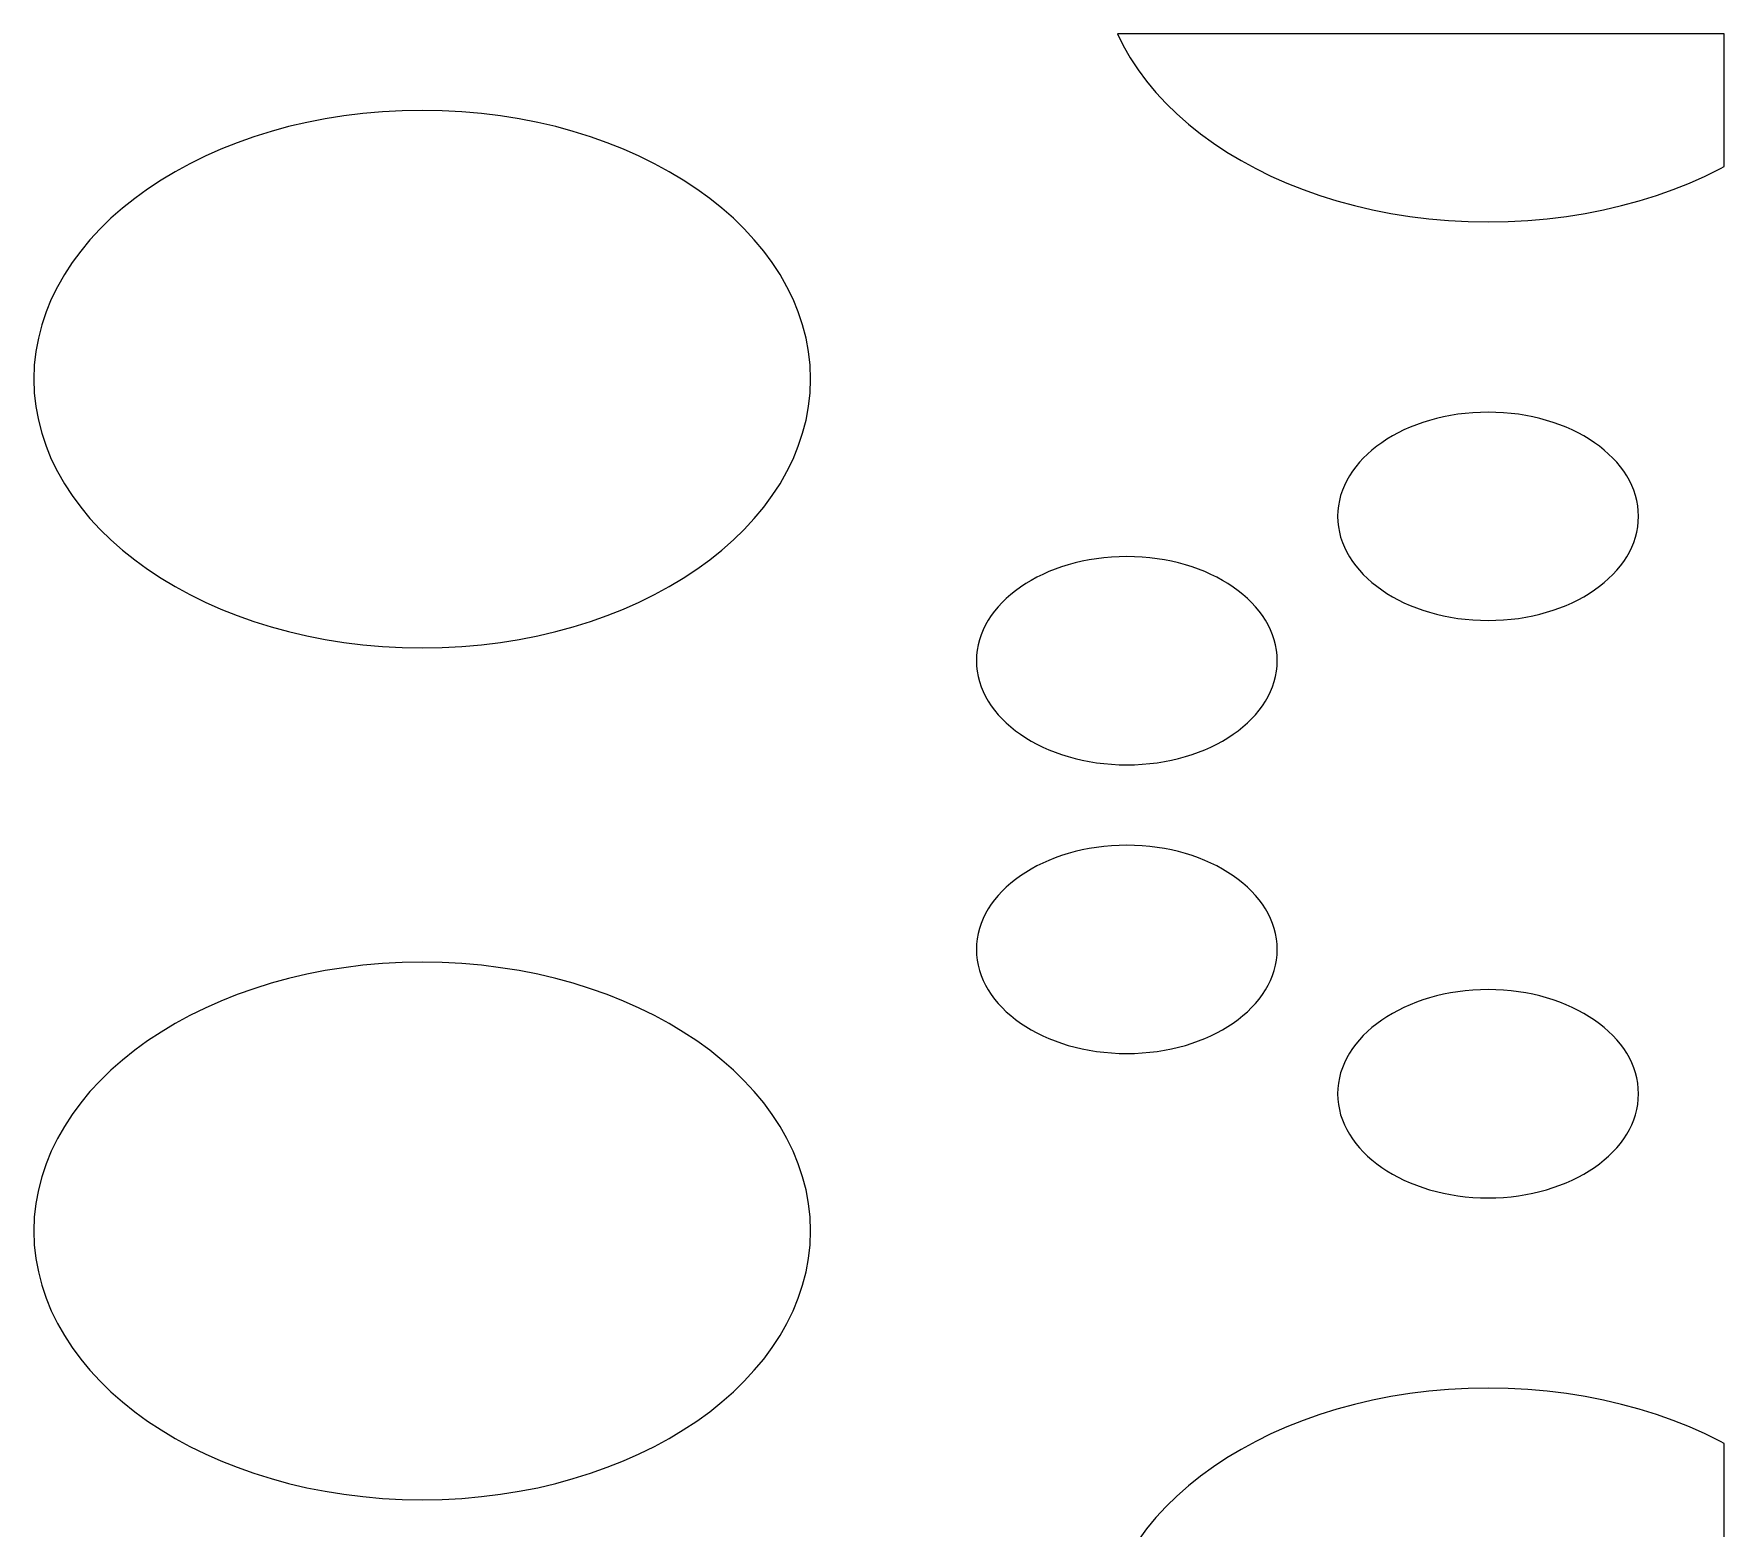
# Model space of a CAD drawing. Header units: millimetres. Extents: x -1200 to 1200, y -590 to 590.
# Drawn here: x 796.1 to 1200, y 232.9 to 590 of the extents above; entities that cross this region are included whole.
import ezdxf

# ---------------------------------------------------------------- set-up
doc = ezdxf.new("R2010")
doc.units = ezdxf.units.MM
doc.header["$MEASUREMENT"] = 0
doc.layers.add('Layer 1', color=7, linetype='Continuous')

msp = doc.modelspace()

# ---------------------------------------------------------------- linework, layer by layer
at = {"layer": 'Layer 1', "color": 250, "lineweight": 20}
for points, knots in [([(1055.0241, 589.9734), (1055.0241, 589.9734), (1199.95, 589.9734), (1199.95, 589.9734), (1199.95, 589.9734), (1199.95, 558.2593), (1199.95, 558.2593), (1199.95, 558.2593), (1199.046, 557.7637), (1199.046, 557.7637), (1199.046, 557.7637), (1195.4147, 555.9778), (1195.4147, 555.9778), (1195.4147, 555.9778), (1191.6301, 554.3053), (1191.6301, 554.3053), (1191.6301, 554.3053), (1187.7535, 552.7619), (1187.7535, 552.7619), (1187.7535, 552.7619), (1183.7544, 551.3373), (1183.7544, 551.3373), (1183.7544, 551.3373), (1179.6481, 550.0623), (1179.6481, 550.0623), (1179.6481, 550.0623), (1175.4344, 548.9061), (1175.4344, 548.9061), (1175.4344, 548.9061), (1171.1442, 547.8995), (1171.1442, 547.8995), (1171.1442, 547.8995), (1166.739, 547.0323), (1166.739, 547.0323), (1166.739, 547.0323), (1162.2649, 546.3148), (1162.2649, 546.3148), (1162.2649, 546.3148), (1157.6912, 545.747), (1157.6912, 545.747), (1157.6912, 545.747), (1153.0562, 545.3341), (1153.0562, 545.3341), (1153.0562, 545.3341), (1148.3369, 545.0863), (1148.3369, 545.0863), (1148.3369, 545.0863), (1143.5487, 545.0037), (1143.5487, 545.0037), (1143.5487, 545.0037), (1138.7681, 545.0863), (1138.7681, 545.0863), (1138.7681, 545.0863), (1134.0489, 545.3341), (1134.0489, 545.3341), (1134.0489, 545.3341), (1129.3985, 545.747), (1129.3985, 545.747), (1129.3985, 545.747), (1124.8402, 546.3148), (1124.8402, 546.3148), (1124.8402, 546.3148), (1120.3507, 547.0323), (1120.3507, 547.0323), (1120.3507, 547.0323), (1115.9609, 547.8995), (1115.9609, 547.8995), (1115.9609, 547.8995), (1111.6477, 548.9061), (1111.6477, 548.9061), (1111.6477, 548.9061), (1107.4417, 550.0623), (1107.4417, 550.0623), (1107.4417, 550.0623), (1103.3429, 551.3373), (1103.3429, 551.3373), (1103.3429, 551.3373), (1099.3363, 552.7619), (1099.3363, 552.7619), (1099.3363, 552.7619), (1095.452, 554.3053), (1095.452, 554.3053), (1095.452, 554.3053), (1091.6827, 555.9778), (1091.6827, 555.9778), (1091.6827, 555.9778), (1088.0436, 557.7637), (1088.0436, 557.7637), (1088.0436, 557.7637), (1084.5349, 559.6788), (1084.5349, 559.6788), (1084.5349, 559.6788), (1081.1716, 561.6918), (1081.1716, 561.6918), (1081.1716, 561.6918), (1077.9617, 563.8288), (1077.9617, 563.8288), (1077.9617, 563.8288), (1074.8741, 566.0587), (1074.8741, 566.0587), (1074.8741, 566.0587), (1071.9476, 568.3918), (1071.9476, 568.3918), (1071.9476, 568.3918), (1069.1972, 570.8127), (1069.1972, 570.8127), (1069.1972, 570.8127), (1066.6154, 573.3369), (1066.6154, 573.3369), (1066.6154, 573.3369), (1064.1946, 575.9385), (1064.1946, 575.9385), (1064.1946, 575.9385), (1061.9652, 578.638), (1061.9652, 578.638), (1061.9652, 578.638), (1059.9119, 581.3996), (1059.9119, 581.3996), (1059.9119, 581.3996), (1058.0656, 584.249), (1058.0656, 584.249), (1058.0656, 584.249), (1056.3878, 587.1602), (1056.3878, 587.1602), (1056.3878, 587.1602), (1055.0241, 589.9734), (1055.0241, 589.9734)], [0, 0, 0, 0, 0.02380952, 0.02380952, 0.02380952, 0.04761905, 0.04761905, 0.04761905, 0.07142857, 0.07142857, 0.07142857, 0.0952381, 0.0952381, 0.0952381, 0.11904762, 0.11904762, 0.11904762, 0.14285714, 0.14285714, 0.14285714, 0.16666667, 0.16666667, 0.16666667, 0.19047619, 0.19047619, 0.19047619, 0.21428571, 0.21428571, 0.21428571, 0.23809524, 0.23809524, 0.23809524, 0.26190476, 0.26190476, 0.26190476, 0.28571429, 0.28571429, 0.28571429, 0.30952381, 0.30952381, 0.30952381, 0.33333333, 0.33333333, 0.33333333, 0.35714286, 0.35714286, 0.35714286, 0.38095238, 0.38095238, 0.38095238, 0.4047619, 0.4047619, 0.4047619, 0.42857143, 0.42857143, 0.42857143, 0.45238095, 0.45238095, 0.45238095, 0.47619048, 0.47619048, 0.47619048, 0.5, 0.5, 0.5, 0.52380952, 0.52380952, 0.52380952, 0.54761905, 0.54761905, 0.54761905, 0.57142857, 0.57142857, 0.57142857, 0.5952381, 0.5952381, 0.5952381, 0.61904762, 0.61904762, 0.61904762, 0.64285714, 0.64285714, 0.64285714, 0.66666667, 0.66666667, 0.66666667, 0.69047619, 0.69047619, 0.69047619, 0.71428571, 0.71428571, 0.71428571, 0.73809524, 0.73809524, 0.73809524, 0.76190476, 0.76190476, 0.76190476, 0.78571429, 0.78571429, 0.78571429, 0.80952381, 0.80952381, 0.80952381, 0.83333333, 0.83333333, 0.83333333, 0.85714286, 0.85714286, 0.85714286, 0.88095238, 0.88095238, 0.88095238, 0.9047619, 0.9047619, 0.9047619, 0.92857143, 0.92857143, 0.92857143, 0.95238095, 0.95238095, 0.95238095, 0.97619048, 0.97619048, 0.97619048, 1, 1, 1, 1]), ([(796.1234, 507.4567), (796.1234, 507.4567), (796.2459, 510.7758), (796.2459, 510.7758), (796.2459, 510.7758), (796.6059, 514.0328), (796.6059, 514.0328), (796.6059, 514.0328), (797.2111, 517.2539), (797.2111, 517.2539), (797.2111, 517.2539), (798.008, 520.4077), (798.008, 520.4077), (798.008, 520.4077), (799.0499, 523.5203), (799.0499, 523.5203), (799.0499, 523.5203), (800.2987, 526.5605), (800.2987, 526.5605), (800.2987, 526.5605), (801.7542, 529.5441), (801.7542, 529.5441), (801.7542, 529.5441), (803.4167, 532.4554), (803.4167, 532.4554), (803.4167, 532.4554), (805.2707, 535.2943), (805.2707, 535.2943), (805.2707, 535.2943), (807.3316, 538.0663), (807.3316, 538.0663), (807.3316, 538.0663), (809.5456, 540.7555), (809.5456, 540.7555), (809.5456, 540.7555), (811.9742, 543.3623), (811.9742, 543.3623), (811.9742, 543.3623), (814.5561, 545.8864), (814.5561, 545.8864), (814.5561, 545.8864), (817.3141, 548.3124), (817.3141, 548.3124), (817.3141, 548.3124), (820.2406, 550.6456), (820.2406, 550.6456), (820.2406, 550.6456), (823.3051, 552.8755), (823.3051, 552.8755), (823.3051, 552.8755), (826.538, 555.0021), (826.538, 555.0021), (826.538, 555.0021), (829.9014, 557.0204), (829.9014, 557.0204), (829.9014, 557.0204), (833.4025, 558.9303), (833.4025, 558.9303), (833.4025, 558.9303), (837.0492, 560.7266), (837.0492, 560.7266), (837.0492, 560.7266), (840.8108, 562.3938), (840.8108, 562.3938), (840.8108, 562.3938), (844.695, 563.9372), (844.695, 563.9372), (844.695, 563.9372), (848.6941, 565.3567), (848.6941, 565.3567), (848.6941, 565.3567), (852.8004, 566.642), (852.8004, 566.642), (852.8004, 566.642), (857.0065, 567.7828), (857.0065, 567.7828), (857.0065, 567.7828), (861.3273, 568.8048), (861.3273, 568.8048), (861.3273, 568.8048), (865.7019, 569.672), (865.7019, 569.672), (865.7019, 569.672), (870.199, 570.3843), (870.199, 570.3843), (870.199, 570.3843), (874.765, 570.947), (874.765, 570.947), (874.765, 570.947), (879.4, 571.3496), (879.4, 571.3496), (879.4, 571.3496), (884.1192, 571.5974), (884.1192, 571.5974), (884.1192, 571.5974), (888.8998, 571.68), (888.8998, 571.68), (888.8998, 571.68), (893.6804, 571.5974), (893.6804, 571.5974), (893.6804, 571.5974), (898.4074, 571.3496), (898.4074, 571.3496), (898.4074, 571.3496), (903.0422, 570.947), (903.0422, 570.947), (903.0422, 570.947), (907.6236, 570.3843), (907.6236, 570.3843), (907.6236, 570.3843), (912.0978, 569.672), (912.0978, 569.672), (912.0978, 569.672), (916.5029, 568.8048), (916.5029, 568.8048), (916.5029, 568.8048), (920.8008, 567.7828), (920.8008, 567.7828), (920.8008, 567.7828), (925.0068, 566.642), (925.0068, 566.642), (925.0068, 566.642), (929.1208, 565.3567), (929.1208, 565.3567), (929.1208, 565.3567), (933.12, 563.9372), (933.12, 563.9372), (933.12, 563.9372), (936.9965, 562.3938), (936.9965, 562.3938), (936.9965, 562.3938), (940.7658, 560.7266), (940.7658, 560.7266), (940.7658, 560.7266), (944.3971, 558.9303), (944.3971, 558.9303), (944.3971, 558.9303), (947.9136, 557.0204), (947.9136, 557.0204), (947.9136, 557.0204), (951.2922, 555.0021), (951.2922, 555.0021), (951.2922, 555.0021), (954.5098, 552.8755), (954.5098, 552.8755), (954.5098, 552.8755), (957.5896, 550.6456), (957.5896, 550.6456), (957.5896, 550.6456), (960.4933, 548.3124), (960.4933, 548.3124), (960.4933, 548.3124), (963.2743, 545.8864), (963.2743, 545.8864), (963.2743, 545.8864), (965.8484, 543.3623), (965.8484, 543.3623), (965.8484, 543.3623), (968.2539, 540.7555), (968.2539, 540.7555), (968.2539, 540.7555), (970.4911, 538.0663), (970.4911, 538.0663), (970.4911, 538.0663), (972.5442, 535.2943), (972.5442, 535.2943), (972.5442, 535.2943), (974.3982, 532.4554), (974.3982, 532.4554), (974.3982, 532.4554), (976.0531, 529.5441), (976.0531, 529.5441), (976.0531, 529.5441), (977.5163, 526.5605), (977.5163, 526.5605), (977.5163, 526.5605), (978.7651, 523.5203), (978.7651, 523.5203), (978.7651, 523.5203), (979.7993, 520.4077), (979.7993, 520.4077), (979.7993, 520.4077), (980.6191, 517.2539), (980.6191, 517.2539), (980.6191, 517.2539), (981.209, 514.0328), (981.209, 514.0328), (981.209, 514.0328), (981.5767, 510.7758), (981.5767, 510.7758), (981.5767, 510.7758), (981.684, 507.4567), (981.684, 507.4567), (981.684, 507.4567), (981.5767, 504.148), (981.5767, 504.148), (981.5767, 504.148), (981.209, 500.8858), (981.209, 500.8858), (981.209, 500.8858), (980.6191, 497.6699), (980.6191, 497.6699), (980.6191, 497.6699), (979.7993, 494.5057), (979.7993, 494.5057), (979.7993, 494.5057), (978.7651, 491.4035), (978.7651, 491.4035), (978.7651, 491.4035), (977.5163, 488.3632), (977.5163, 488.3632), (977.5163, 488.3632), (976.0531, 485.3797), (976.0531, 485.3797), (976.0531, 485.3797), (974.3982, 482.4684), (974.3982, 482.4684), (974.3982, 482.4684), (972.5442, 479.6242), (972.5442, 479.6242), (972.5442, 479.6242), (970.4911, 476.8523), (970.4911, 476.8523), (970.4911, 476.8523), (968.2539, 474.1631), (968.2539, 474.1631), (968.2539, 474.1631), (965.8484, 471.5615), (965.8484, 471.5615), (965.8484, 471.5615), (963.2743, 469.0374), (963.2743, 469.0374), (963.2743, 469.0374), (960.4933, 466.6165), (960.4933, 466.6165), (960.4933, 466.6165), (957.5896, 464.2782), (957.5896, 464.2782), (957.5896, 464.2782), (954.5098, 462.0483), (954.5098, 462.0483), (954.5098, 462.0483), (951.2922, 459.9216), (951.2922, 459.9216), (951.2922, 459.9216), (947.9136, 457.893), (947.9136, 457.893), (947.9136, 457.893), (944.3971, 455.9883), (944.3971, 455.9883), (944.3971, 455.9883), (940.7658, 454.1972), (940.7658, 454.1972), (940.7658, 454.1972), (936.9965, 452.5248), (936.9965, 452.5248), (936.9965, 452.5248), (933.12, 450.9762), (933.12, 450.9762), (933.12, 450.9762), (929.1208, 449.5567), (929.1208, 449.5567), (929.1208, 449.5567), (925.0068, 448.2766), (925.0068, 448.2766), (925.0068, 448.2766), (920.8008, 447.1306), (920.8008, 447.1306), (920.8008, 447.1306), (916.5029, 446.1189), (916.5029, 446.1189), (916.5029, 446.1189), (912.0978, 445.2569), (912.0978, 445.2569), (912.0978, 445.2569), (907.6236, 444.5394), (907.6236, 444.5394), (907.6236, 444.5394), (903.0422, 443.9768), (903.0422, 443.9768), (903.0422, 443.9768), (898.4074, 443.5638), (898.4074, 443.5638), (898.4074, 443.5638), (893.6804, 443.3161), (893.6804, 443.3161), (893.6804, 443.3161), (888.8998, 443.2335), (888.8998, 443.2335), (888.8998, 443.2335), (884.1192, 443.3161), (884.1192, 443.3161), (884.1192, 443.3161), (879.4, 443.5638), (879.4, 443.5638), (879.4, 443.5638), (874.765, 443.9768), (874.765, 443.9768), (874.765, 443.9768), (870.199, 444.5394), (870.199, 444.5394), (870.199, 444.5394), (865.7019, 445.2569), (865.7019, 445.2569), (865.7019, 445.2569), (861.3273, 446.1189), (861.3273, 446.1189), (861.3273, 446.1189), (857.0065, 447.1306), (857.0065, 447.1306), (857.0065, 447.1306), (852.8004, 448.2766), (852.8004, 448.2766), (852.8004, 448.2766), (848.6941, 449.5567), (848.6941, 449.5567), (848.6941, 449.5567), (844.695, 450.9762), (844.695, 450.9762), (844.695, 450.9762), (840.8108, 452.5248), (840.8108, 452.5248), (840.8108, 452.5248), (837.0492, 454.1972), (837.0492, 454.1972), (837.0492, 454.1972), (833.4025, 455.9883), (833.4025, 455.9883), (833.4025, 455.9883), (829.9014, 457.893), (829.9014, 457.893), (829.9014, 457.893), (826.538, 459.9216), (826.538, 459.9216), (826.538, 459.9216), (823.3051, 462.0483), (823.3051, 462.0483), (823.3051, 462.0483), (820.2406, 464.2782), (820.2406, 464.2782), (820.2406, 464.2782), (817.3141, 466.6165), (817.3141, 466.6165), (817.3141, 466.6165), (814.5561, 469.0374), (814.5561, 469.0374), (814.5561, 469.0374), (811.9742, 471.5615), (811.9742, 471.5615), (811.9742, 471.5615), (809.5456, 474.1631), (809.5456, 474.1631), (809.5456, 474.1631), (807.3316, 476.8523), (807.3316, 476.8523), (807.3316, 476.8523), (805.2707, 479.6242), (805.2707, 479.6242), (805.2707, 479.6242), (803.4167, 482.4684), (803.4167, 482.4684), (803.4167, 482.4684), (801.7542, 485.3797), (801.7542, 485.3797), (801.7542, 485.3797), (800.2987, 488.3581), (800.2987, 488.3581), (800.2987, 488.3581), (799.0499, 491.4035), (799.0499, 491.4035), (799.0499, 491.4035), (798.008, 494.5057), (798.008, 494.5057), (798.008, 494.5057), (797.2111, 497.6699), (797.2111, 497.6699), (797.2111, 497.6699), (796.6059, 500.8858), (796.6059, 500.8858), (796.6059, 500.8858), (796.2459, 504.148), (796.2459, 504.148), (796.2459, 504.148), (796.1234, 507.4567), (796.1234, 507.4567)], [0, 0, 0, 0, 0.0078125, 0.0078125, 0.0078125, 0.015625, 0.015625, 0.015625, 0.0234375, 0.0234375, 0.0234375, 0.03125, 0.03125, 0.03125, 0.0390625, 0.0390625, 0.0390625, 0.046875, 0.046875, 0.046875, 0.0546875, 0.0546875, 0.0546875, 0.0625, 0.0625, 0.0625, 0.0703125, 0.0703125, 0.0703125, 0.078125, 0.078125, 0.078125, 0.0859375, 0.0859375, 0.0859375, 0.09375, 0.09375, 0.09375, 0.1015625, 0.1015625, 0.1015625, 0.109375, 0.109375, 0.109375, 0.1171875, 0.1171875, 0.1171875, 0.125, 0.125, 0.125, 0.1328125, 0.1328125, 0.1328125, 0.140625, 0.140625, 0.140625, 0.1484375, 0.1484375, 0.1484375, 0.15625, 0.15625, 0.15625, 0.1640625, 0.1640625, 0.1640625, 0.171875, 0.171875, 0.171875, 0.1796875, 0.1796875, 0.1796875, 0.1875, 0.1875, 0.1875, 0.1953125, 0.1953125, 0.1953125, 0.203125, 0.203125, 0.203125, 0.2109375, 0.2109375, 0.2109375, 0.21875, 0.21875, 0.21875, 0.2265625, 0.2265625, 0.2265625, 0.234375, 0.234375, 0.234375, 0.2421875, 0.2421875, 0.2421875, 0.25, 0.25, 0.25, 0.2578125, 0.2578125, 0.2578125, 0.265625, 0.265625, 0.265625, 0.2734375, 0.2734375, 0.2734375, 0.28125, 0.28125, 0.28125, 0.2890625, 0.2890625, 0.2890625, 0.296875, 0.296875, 0.296875, 0.3046875, 0.3046875, 0.3046875, 0.3125, 0.3125, 0.3125, 0.3203125, 0.3203125, 0.3203125, 0.328125, 0.328125, 0.328125, 0.3359375, 0.3359375, 0.3359375, 0.34375, 0.34375, 0.34375, 0.3515625, 0.3515625, 0.3515625, 0.359375, 0.359375, 0.359375, 0.3671875, 0.3671875, 0.3671875, 0.375, 0.375, 0.375, 0.3828125, 0.3828125, 0.3828125, 0.390625, 0.390625, 0.390625, 0.3984375, 0.3984375, 0.3984375, 0.40625, 0.40625, 0.40625, 0.4140625, 0.4140625, 0.4140625, 0.421875, 0.421875, 0.421875, 0.4296875, 0.4296875, 0.4296875, 0.4375, 0.4375, 0.4375, 0.4453125, 0.4453125, 0.4453125, 0.453125, 0.453125, 0.453125, 0.4609375, 0.4609375, 0.4609375, 0.46875, 0.46875, 0.46875, 0.4765625, 0.4765625, 0.4765625, 0.484375, 0.484375, 0.484375, 0.4921875, 0.4921875, 0.4921875, 0.5, 0.5, 0.5, 0.5078125, 0.5078125, 0.5078125, 0.515625, 0.515625, 0.515625, 0.5234375, 0.5234375, 0.5234375, 0.53125, 0.53125, 0.53125, 0.5390625, 0.5390625, 0.5390625, 0.546875, 0.546875, 0.546875, 0.5546875, 0.5546875, 0.5546875, 0.5625, 0.5625, 0.5625, 0.5703125, 0.5703125, 0.5703125, 0.578125, 0.578125, 0.578125, 0.5859375, 0.5859375, 0.5859375, 0.59375, 0.59375, 0.59375, 0.6015625, 0.6015625, 0.6015625, 0.609375, 0.609375, 0.609375, 0.6171875, 0.6171875, 0.6171875, 0.625, 0.625, 0.625, 0.6328125, 0.6328125, 0.6328125, 0.640625, 0.640625, 0.640625, 0.6484375, 0.6484375, 0.6484375, 0.65625, 0.65625, 0.65625, 0.6640625, 0.6640625, 0.6640625, 0.671875, 0.671875, 0.671875, 0.6796875, 0.6796875, 0.6796875, 0.6875, 0.6875, 0.6875, 0.6953125, 0.6953125, 0.6953125, 0.703125, 0.703125, 0.703125, 0.7109375, 0.7109375, 0.7109375, 0.71875, 0.71875, 0.71875, 0.7265625, 0.7265625, 0.7265625, 0.734375, 0.734375, 0.734375, 0.7421875, 0.7421875, 0.7421875, 0.75, 0.75, 0.75, 0.7578125, 0.7578125, 0.7578125, 0.765625, 0.765625, 0.765625, 0.7734375, 0.7734375, 0.7734375, 0.78125, 0.78125, 0.78125, 0.7890625, 0.7890625, 0.7890625, 0.796875, 0.796875, 0.796875, 0.8046875, 0.8046875, 0.8046875, 0.8125, 0.8125, 0.8125, 0.8203125, 0.8203125, 0.8203125, 0.828125, 0.828125, 0.828125, 0.8359375, 0.8359375, 0.8359375, 0.84375, 0.84375, 0.84375, 0.8515625, 0.8515625, 0.8515625, 0.859375, 0.859375, 0.859375, 0.8671875, 0.8671875, 0.8671875, 0.875, 0.875, 0.875, 0.8828125, 0.8828125, 0.8828125, 0.890625, 0.890625, 0.890625, 0.8984375, 0.8984375, 0.8984375, 0.90625, 0.90625, 0.90625, 0.9140625, 0.9140625, 0.9140625, 0.921875, 0.921875, 0.921875, 0.9296875, 0.9296875, 0.9296875, 0.9375, 0.9375, 0.9375, 0.9453125, 0.9453125, 0.9453125, 0.953125, 0.953125, 0.953125, 0.9609375, 0.9609375, 0.9609375, 0.96875, 0.96875, 0.96875, 0.9765625, 0.9765625, 0.9765625, 0.984375, 0.984375, 0.984375, 0.9921875, 0.9921875, 0.9921875, 1, 1, 1, 1]), ([(1107.595, 474.6741), (1107.595, 488.4148), (1123.691, 499.554), (1143.5487, 499.554), (1163.3911, 499.554), (1179.4794, 488.4148), (1179.4794, 474.6741), (1179.4794, 460.9385), (1163.3911, 449.7889), (1143.5487, 449.7889), (1123.691, 449.7889), (1107.595, 460.9385), (1107.595, 474.6741)], [0, 0, 0, 0, 0.25, 0.25, 0.25, 0.5, 0.5, 0.5, 0.75, 0.75, 0.75, 1, 1, 1, 1]), ([(1021.3151, 440.1777), (1021.3151, 453.9132), (1037.3959, 465.0576), (1057.2383, 465.0576), (1077.0883, 465.0576), (1093.1767, 453.9132), (1093.1767, 440.1777), (1093.1767, 426.4421), (1077.0883, 415.2977), (1057.2383, 415.2977), (1037.3959, 415.2977), (1021.3151, 426.4421), (1021.3151, 440.1777)], [0, 0, 0, 0, 0.25, 0.25, 0.25, 0.5, 0.5, 0.5, 0.75, 0.75, 0.75, 1, 1, 1, 1]), ([(1021.3151, 371.1798), (1021.3151, 384.9257), (1037.3959, 396.0649), (1057.2383, 396.0649), (1077.0883, 396.0649), (1093.1767, 384.9257), (1093.1767, 371.1798), (1093.1767, 357.4545), (1077.0883, 346.3102), (1057.2383, 346.3102), (1037.3959, 346.3102), (1021.3151, 357.4545), (1021.3151, 371.1798)], [0, 0, 0, 0, 0.25, 0.25, 0.25, 0.5, 0.5, 0.5, 0.75, 0.75, 0.75, 1, 1, 1, 1]), ([(796.1234, 303.9059), (796.1234, 303.9059), (796.2459, 307.2147), (796.2459, 307.2147), (796.2459, 307.2147), (796.6059, 310.4821), (796.6059, 310.4821), (796.6059, 310.4821), (797.2111, 313.6979), (797.2111, 313.6979), (797.2111, 313.6979), (798.008, 316.862), (798.008, 316.862), (798.008, 316.862), (799.0499, 319.9643), (799.0499, 319.9643), (799.0499, 319.9643), (800.2987, 323.0098), (800.2987, 323.0098), (800.2987, 323.0098), (801.7542, 325.983), (801.7542, 325.983), (801.7542, 325.983), (803.4167, 328.8994), (803.4167, 328.8994), (803.4167, 328.8994), (805.2707, 331.7435), (805.2707, 331.7435), (805.2707, 331.7435), (807.3316, 334.5103), (807.3316, 334.5103), (807.3316, 334.5103), (809.5456, 337.2048), (809.5456, 337.2048), (809.5456, 337.2048), (811.9742, 339.8063), (811.9742, 339.8063), (811.9742, 339.8063), (814.5561, 342.3253), (814.5561, 342.3253), (814.5561, 342.3253), (817.3141, 344.7513), (817.3141, 344.7513), (817.3141, 344.7513), (820.2406, 347.0897), (820.2406, 347.0897), (820.2406, 347.0897), (823.3051, 349.3195), (823.3051, 349.3195), (823.3051, 349.3195), (826.538, 351.4514), (826.538, 351.4514), (826.538, 351.4514), (829.9014, 353.4747), (829.9014, 353.4747), (829.9014, 353.4747), (833.4025, 355.3743), (833.4025, 355.3743), (833.4025, 355.3743), (837.0492, 357.1655), (837.0492, 357.1655), (837.0492, 357.1655), (840.8108, 358.8327), (840.8108, 358.8327), (840.8108, 358.8327), (844.695, 360.3916), (844.695, 360.3916), (844.695, 360.3916), (848.6941, 361.8007), (848.6941, 361.8007), (848.6941, 361.8007), (852.8004, 363.0912), (852.8004, 363.0912), (852.8004, 363.0912), (857.0065, 364.2371), (857.0065, 364.2371), (857.0065, 364.2371), (861.3273, 365.2489), (861.3273, 365.2489), (861.3273, 365.2489), (865.7019, 366.1109), (865.7019, 366.1109), (865.7019, 366.1109), (870.199, 366.8232), (870.199, 366.8232), (870.199, 366.8232), (874.765, 367.3962), (874.765, 367.3962), (874.765, 367.3962), (879.4, 367.804), (879.4, 367.804), (879.4, 367.804), (884.1192, 368.0518), (884.1192, 368.0518), (884.1192, 368.0518), (888.8998, 368.1343), (888.8998, 368.1343), (888.8998, 368.1343), (893.6804, 368.0518), (893.6804, 368.0518), (893.6804, 368.0518), (898.4074, 367.804), (898.4074, 367.804), (898.4074, 367.804), (903.0422, 367.3962), (903.0422, 367.3962), (903.0422, 367.3962), (907.6236, 366.8232), (907.6236, 366.8232), (907.6236, 366.8232), (912.0978, 366.1109), (912.0978, 366.1109), (912.0978, 366.1109), (916.5029, 365.2489), (916.5029, 365.2489), (916.5029, 365.2489), (920.8008, 364.2371), (920.8008, 364.2371), (920.8008, 364.2371), (925.0068, 363.0912), (925.0068, 363.0912), (925.0068, 363.0912), (929.1208, 361.8007), (929.1208, 361.8007), (929.1208, 361.8007), (933.12, 360.3916), (933.12, 360.3916), (933.12, 360.3916), (936.9965, 358.8327), (936.9965, 358.8327), (936.9965, 358.8327), (940.7658, 357.1655), (940.7658, 357.1655), (940.7658, 357.1655), (944.3971, 355.3743), (944.3971, 355.3743), (944.3971, 355.3743), (947.9136, 353.4747), (947.9136, 353.4747), (947.9136, 353.4747), (951.2922, 351.4514), (951.2922, 351.4514), (951.2922, 351.4514), (954.5098, 349.3195), (954.5098, 349.3195), (954.5098, 349.3195), (957.5896, 347.0793), (957.5896, 347.0793), (957.5896, 347.0793), (960.4933, 344.7513), (960.4933, 344.7513), (960.4933, 344.7513), (963.2743, 342.3253), (963.2743, 342.3253), (963.2743, 342.3253), (965.8484, 339.8063), (965.8484, 339.8063), (965.8484, 339.8063), (968.2539, 337.2048), (968.2539, 337.2048), (968.2539, 337.2048), (970.4911, 334.5103), (970.4911, 334.5103), (970.4911, 334.5103), (972.5442, 331.7435), (972.5442, 331.7435), (972.5442, 331.7435), (974.3982, 328.8994), (974.3982, 328.8994), (974.3982, 328.8994), (976.0531, 325.983), (976.0531, 325.983), (976.0531, 325.983), (977.5163, 323.0098), (977.5163, 323.0098), (977.5163, 323.0098), (978.7651, 319.9643), (978.7651, 319.9643), (978.7651, 319.9643), (979.7993, 316.862), (979.7993, 316.862), (979.7993, 316.862), (980.6191, 313.6979), (980.6191, 313.6979), (980.6191, 313.6979), (981.209, 310.4821), (981.209, 310.4821), (981.209, 310.4821), (981.5767, 307.2147), (981.5767, 307.2147), (981.5767, 307.2147), (981.684, 303.9059), (981.684, 303.9059), (981.684, 303.9059), (981.5767, 300.5921), (981.5767, 300.5921), (981.5767, 300.5921), (981.209, 297.3349), (981.209, 297.3349), (981.209, 297.3349), (980.6191, 294.114), (980.6191, 294.114), (980.6191, 294.114), (979.7993, 290.955), (979.7993, 290.955), (979.7993, 290.955), (978.7651, 287.8475), (978.7651, 287.8475), (978.7651, 287.8475), (977.5163, 284.8072), (977.5163, 284.8072), (977.5163, 284.8072), (976.0531, 281.834), (976.0531, 281.834), (976.0531, 281.834), (974.3982, 278.9124), (974.3982, 278.9124), (974.3982, 278.9124), (972.5442, 276.0734), (972.5442, 276.0734), (972.5442, 276.0734), (970.4911, 273.3016), (970.4911, 273.3016), (970.4911, 273.3016), (968.2539, 270.6122), (968.2539, 270.6122), (968.2539, 270.6122), (965.8484, 268.0056), (965.8484, 268.0056), (965.8484, 268.0056), (963.2743, 265.4918), (963.2743, 265.4918), (963.2743, 265.4918), (960.4933, 263.0554), (960.4933, 263.0554), (960.4933, 263.0554), (957.5896, 260.7274), (957.5896, 260.7274), (957.5896, 260.7274), (954.5098, 258.4975), (954.5098, 258.4975), (954.5098, 258.4975), (951.2922, 256.3554), (951.2922, 256.3554), (951.2922, 256.3554), (947.9136, 254.3474), (947.9136, 254.3474), (947.9136, 254.3474), (944.3971, 252.4375), (944.3971, 252.4375), (944.3971, 252.4375), (940.7658, 250.6412), (940.7658, 250.6412), (940.7658, 250.6412), (936.9965, 248.9739), (936.9965, 248.9739), (936.9965, 248.9739), (933.12, 247.4305), (933.12, 247.4305), (933.12, 247.4305), (929.1208, 246.011), (929.1208, 246.011), (929.1208, 246.011), (925.0068, 244.7258), (925.0068, 244.7258), (925.0068, 244.7258), (920.8008, 243.5746), (920.8008, 243.5746), (920.8008, 243.5746), (916.5029, 242.5681), (916.5029, 242.5681), (916.5029, 242.5681), (912.0978, 241.6958), (912.0978, 241.6958), (912.0978, 241.6958), (907.6236, 240.9835), (907.6236, 240.9835), (907.6236, 240.9835), (903.0422, 240.426), (903.0422, 240.426), (903.0422, 240.426), (898.4074, 240.013), (898.4074, 240.013), (898.4074, 240.013), (893.6804, 239.7653), (893.6804, 239.7653), (893.6804, 239.7653), (888.8998, 239.6827), (888.8998, 239.6827), (888.8998, 239.6827), (884.1192, 239.7653), (884.1192, 239.7653), (884.1192, 239.7653), (879.4, 240.013), (879.4, 240.013), (879.4, 240.013), (874.765, 240.426), (874.765, 240.426), (874.765, 240.426), (870.199, 240.9835), (870.199, 240.9835), (870.199, 240.9835), (865.7019, 241.6958), (865.7019, 241.6958), (865.7019, 241.6958), (861.3273, 242.5681), (861.3273, 242.5681), (861.3273, 242.5681), (857.0065, 243.5746), (857.0065, 243.5746), (857.0065, 243.5746), (852.8004, 244.7258), (852.8004, 244.7258), (852.8004, 244.7258), (848.6941, 246.011), (848.6941, 246.011), (848.6941, 246.011), (844.695, 247.4305), (844.695, 247.4305), (844.695, 247.4305), (840.8108, 248.9739), (840.8108, 248.9739), (840.8108, 248.9739), (837.0492, 250.6412), (837.0492, 250.6412), (837.0492, 250.6412), (833.4025, 252.4375), (833.4025, 252.4375), (833.4025, 252.4375), (829.9014, 254.3474), (829.9014, 254.3474), (829.9014, 254.3474), (826.538, 256.3554), (826.538, 256.3554), (826.538, 256.3554), (823.3051, 258.4975), (823.3051, 258.4975), (823.3051, 258.4975), (820.2406, 260.7274), (820.2406, 260.7274), (820.2406, 260.7274), (817.3141, 263.0554), (817.3141, 263.0554), (817.3141, 263.0554), (814.5561, 265.4918), (814.5561, 265.4918), (814.5561, 265.4918), (811.9742, 268.0056), (811.9742, 268.0056), (811.9742, 268.0056), (809.5456, 270.6122), (809.5456, 270.6122), (809.5456, 270.6122), (807.3316, 273.3016), (807.3316, 273.3016), (807.3316, 273.3016), (805.2707, 276.0734), (805.2707, 276.0734), (805.2707, 276.0734), (803.4167, 278.9124), (803.4167, 278.9124), (803.4167, 278.9124), (801.7542, 281.834), (801.7542, 281.834), (801.7542, 281.834), (800.2987, 284.8072), (800.2987, 284.8072), (800.2987, 284.8072), (799.0499, 287.8475), (799.0499, 287.8475), (799.0499, 287.8475), (798.008, 290.955), (798.008, 290.955), (798.008, 290.955), (797.2111, 294.114), (797.2111, 294.114), (797.2111, 294.114), (796.6059, 297.3349), (796.6059, 297.3349), (796.6059, 297.3349), (796.2459, 300.5921), (796.2459, 300.5921), (796.2459, 300.5921), (796.1234, 303.9059), (796.1234, 303.9059)], [0, 0, 0, 0, 0.0078125, 0.0078125, 0.0078125, 0.015625, 0.015625, 0.015625, 0.0234375, 0.0234375, 0.0234375, 0.03125, 0.03125, 0.03125, 0.0390625, 0.0390625, 0.0390625, 0.046875, 0.046875, 0.046875, 0.0546875, 0.0546875, 0.0546875, 0.0625, 0.0625, 0.0625, 0.0703125, 0.0703125, 0.0703125, 0.078125, 0.078125, 0.078125, 0.0859375, 0.0859375, 0.0859375, 0.09375, 0.09375, 0.09375, 0.1015625, 0.1015625, 0.1015625, 0.109375, 0.109375, 0.109375, 0.1171875, 0.1171875, 0.1171875, 0.125, 0.125, 0.125, 0.1328125, 0.1328125, 0.1328125, 0.140625, 0.140625, 0.140625, 0.1484375, 0.1484375, 0.1484375, 0.15625, 0.15625, 0.15625, 0.1640625, 0.1640625, 0.1640625, 0.171875, 0.171875, 0.171875, 0.1796875, 0.1796875, 0.1796875, 0.1875, 0.1875, 0.1875, 0.1953125, 0.1953125, 0.1953125, 0.203125, 0.203125, 0.203125, 0.2109375, 0.2109375, 0.2109375, 0.21875, 0.21875, 0.21875, 0.2265625, 0.2265625, 0.2265625, 0.234375, 0.234375, 0.234375, 0.2421875, 0.2421875, 0.2421875, 0.25, 0.25, 0.25, 0.2578125, 0.2578125, 0.2578125, 0.265625, 0.265625, 0.265625, 0.2734375, 0.2734375, 0.2734375, 0.28125, 0.28125, 0.28125, 0.2890625, 0.2890625, 0.2890625, 0.296875, 0.296875, 0.296875, 0.3046875, 0.3046875, 0.3046875, 0.3125, 0.3125, 0.3125, 0.3203125, 0.3203125, 0.3203125, 0.328125, 0.328125, 0.328125, 0.3359375, 0.3359375, 0.3359375, 0.34375, 0.34375, 0.34375, 0.3515625, 0.3515625, 0.3515625, 0.359375, 0.359375, 0.359375, 0.3671875, 0.3671875, 0.3671875, 0.375, 0.375, 0.375, 0.3828125, 0.3828125, 0.3828125, 0.390625, 0.390625, 0.390625, 0.3984375, 0.3984375, 0.3984375, 0.40625, 0.40625, 0.40625, 0.4140625, 0.4140625, 0.4140625, 0.421875, 0.421875, 0.421875, 0.4296875, 0.4296875, 0.4296875, 0.4375, 0.4375, 0.4375, 0.4453125, 0.4453125, 0.4453125, 0.453125, 0.453125, 0.453125, 0.4609375, 0.4609375, 0.4609375, 0.46875, 0.46875, 0.46875, 0.4765625, 0.4765625, 0.4765625, 0.484375, 0.484375, 0.484375, 0.4921875, 0.4921875, 0.4921875, 0.5, 0.5, 0.5, 0.5078125, 0.5078125, 0.5078125, 0.515625, 0.515625, 0.515625, 0.5234375, 0.5234375, 0.5234375, 0.53125, 0.53125, 0.53125, 0.5390625, 0.5390625, 0.5390625, 0.546875, 0.546875, 0.546875, 0.5546875, 0.5546875, 0.5546875, 0.5625, 0.5625, 0.5625, 0.5703125, 0.5703125, 0.5703125, 0.578125, 0.578125, 0.578125, 0.5859375, 0.5859375, 0.5859375, 0.59375, 0.59375, 0.59375, 0.6015625, 0.6015625, 0.6015625, 0.609375, 0.609375, 0.609375, 0.6171875, 0.6171875, 0.6171875, 0.625, 0.625, 0.625, 0.6328125, 0.6328125, 0.6328125, 0.640625, 0.640625, 0.640625, 0.6484375, 0.6484375, 0.6484375, 0.65625, 0.65625, 0.65625, 0.6640625, 0.6640625, 0.6640625, 0.671875, 0.671875, 0.671875, 0.6796875, 0.6796875, 0.6796875, 0.6875, 0.6875, 0.6875, 0.6953125, 0.6953125, 0.6953125, 0.703125, 0.703125, 0.703125, 0.7109375, 0.7109375, 0.7109375, 0.71875, 0.71875, 0.71875, 0.7265625, 0.7265625, 0.7265625, 0.734375, 0.734375, 0.734375, 0.7421875, 0.7421875, 0.7421875, 0.75, 0.75, 0.75, 0.7578125, 0.7578125, 0.7578125, 0.765625, 0.765625, 0.765625, 0.7734375, 0.7734375, 0.7734375, 0.78125, 0.78125, 0.78125, 0.7890625, 0.7890625, 0.7890625, 0.796875, 0.796875, 0.796875, 0.8046875, 0.8046875, 0.8046875, 0.8125, 0.8125, 0.8125, 0.8203125, 0.8203125, 0.8203125, 0.828125, 0.828125, 0.828125, 0.8359375, 0.8359375, 0.8359375, 0.84375, 0.84375, 0.84375, 0.8515625, 0.8515625, 0.8515625, 0.859375, 0.859375, 0.859375, 0.8671875, 0.8671875, 0.8671875, 0.875, 0.875, 0.875, 0.8828125, 0.8828125, 0.8828125, 0.890625, 0.890625, 0.890625, 0.8984375, 0.8984375, 0.8984375, 0.90625, 0.90625, 0.90625, 0.9140625, 0.9140625, 0.9140625, 0.921875, 0.921875, 0.921875, 0.9296875, 0.9296875, 0.9296875, 0.9375, 0.9375, 0.9375, 0.9453125, 0.9453125, 0.9453125, 0.953125, 0.953125, 0.953125, 0.9609375, 0.9609375, 0.9609375, 0.96875, 0.96875, 0.96875, 0.9765625, 0.9765625, 0.9765625, 0.984375, 0.984375, 0.984375, 0.9921875, 0.9921875, 0.9921875, 1, 1, 1, 1]), ([(1107.595, 336.6937), (1107.595, 350.4293), (1123.691, 361.5737), (1143.5487, 361.5737), (1163.3911, 361.5737), (1179.4794, 350.4293), (1179.4794, 336.6937), (1179.4794, 322.953), (1163.3911, 311.8138), (1143.5487, 311.8138), (1123.691, 311.8138), (1107.595, 322.953), (1107.595, 336.6937)], [0, 0, 0, 0, 0.25, 0.25, 0.25, 0.5, 0.5, 0.5, 0.75, 0.75, 0.75, 1, 1, 1, 1]), ([(1199.95, 253.1086), (1199.95, 253.1086), (1199.95, 151.1473), (1199.95, 151.1473), (1199.95, 151.1473), (1199.046, 150.657), (1199.046, 150.657), (1199.046, 150.657), (1195.4147, 148.8709), (1195.4147, 148.8709), (1195.4147, 148.8709), (1191.6301, 147.1985), (1191.6301, 147.1985), (1191.6301, 147.1985), (1187.7535, 145.6552), (1187.7535, 145.6552), (1187.7535, 145.6552), (1183.7544, 144.2357), (1183.7544, 144.2357), (1183.7544, 144.2357), (1179.6481, 142.9555), (1179.6481, 142.9555), (1179.6481, 142.9555), (1175.4344, 141.7941), (1175.4344, 141.7941), (1175.4344, 141.7941), (1171.1442, 140.7927), (1171.1442, 140.7927), (1171.1442, 140.7927), (1166.739, 139.9256), (1166.739, 139.9256), (1166.739, 139.9256), (1162.2649, 139.2081), (1162.2649, 139.2081), (1162.2649, 139.2081), (1157.6912, 138.6403), (1157.6912, 138.6403), (1157.6912, 138.6403), (1153.0562, 138.2273), (1153.0562, 138.2273), (1153.0562, 138.2273), (1148.3369, 137.9899), (1148.3369, 137.9899), (1148.3369, 137.9899), (1143.5487, 137.9073), (1143.5487, 137.9073), (1143.5487, 137.9073), (1138.7681, 137.9899), (1138.7681, 137.9899), (1138.7681, 137.9899), (1134.0489, 138.2273), (1134.0489, 138.2273), (1134.0489, 138.2273), (1129.3985, 138.6403), (1129.3985, 138.6403), (1129.3985, 138.6403), (1124.8402, 139.2081), (1124.8402, 139.2081), (1124.8402, 139.2081), (1120.3507, 139.9256), (1120.3507, 139.9256), (1120.3507, 139.9256), (1115.9609, 140.7927), (1115.9609, 140.7927), (1115.9609, 140.7927), (1111.6477, 141.7941), (1111.6477, 141.7941), (1111.6477, 141.7941), (1107.4417, 142.9555), (1107.4417, 142.9555), (1107.4417, 142.9555), (1103.3429, 144.2357), (1103.3429, 144.2357), (1103.3429, 144.2357), (1099.3363, 145.6552), (1099.3363, 145.6552), (1099.3363, 145.6552), (1095.452, 147.1985), (1095.452, 147.1985), (1095.452, 147.1985), (1091.6827, 148.8709), (1091.6827, 148.8709), (1091.6827, 148.8709), (1088.0436, 150.657), (1088.0436, 150.657), (1088.0436, 150.657), (1084.5349, 152.5668), (1084.5349, 152.5668), (1084.5349, 152.5668), (1081.1716, 154.5851), (1081.1716, 154.5851), (1081.1716, 154.5851), (1077.9617, 156.7169), (1077.9617, 156.7169), (1077.9617, 156.7169), (1074.8741, 158.952), (1074.8741, 158.952), (1074.8741, 158.952), (1071.9476, 161.28), (1071.9476, 161.28), (1071.9476, 161.28), (1069.1972, 163.7112), (1069.1972, 163.7112), (1069.1972, 163.7112), (1066.6154, 166.2249), (1066.6154, 166.2249), (1066.6154, 166.2249), (1064.1946, 168.8316), (1064.1946, 168.8316), (1064.1946, 168.8316), (1061.9652, 171.5313), (1061.9652, 171.5313), (1061.9652, 171.5313), (1059.9119, 174.2929), (1059.9119, 174.2929), (1059.9119, 174.2929), (1058.0656, 177.1422), (1058.0656, 177.1422), (1058.0656, 177.1422), (1056.3878, 180.0483), (1056.3878, 180.0483), (1056.3878, 180.0483), (1054.9399, 183.037), (1054.9399, 183.037), (1054.9399, 183.037), (1053.6911, 186.067), (1053.6911, 186.067), (1053.6911, 186.067), (1052.6568, 189.1795), (1052.6568, 189.1795), (1052.6568, 189.1795), (1051.8294, 192.3385), (1051.8294, 192.3385), (1051.8294, 192.3385), (1051.2549, 195.5544), (1051.2549, 195.5544), (1051.2549, 195.5544), (1050.8948, 198.8218), (1050.8948, 198.8218), (1050.8948, 198.8218), (1050.7645, 202.1357), (1050.7645, 202.1357), (1050.7645, 202.1357), (1050.8948, 205.4444), (1050.8948, 205.4444), (1050.8948, 205.4444), (1051.2549, 208.7066), (1051.2549, 208.7066), (1051.2549, 208.7066), (1051.8294, 211.9173), (1051.8294, 211.9173), (1051.8294, 211.9173), (1052.6568, 215.0815), (1052.6568, 215.0815), (1052.6568, 215.0815), (1053.6911, 218.1889), (1053.6911, 218.1889), (1053.6911, 218.1889), (1054.9399, 221.2344), (1054.9399, 221.2344), (1054.9399, 221.2344), (1056.3878, 224.2127), (1056.3878, 224.2127), (1056.3878, 224.2127), (1058.0656, 227.1188), (1058.0656, 227.1188), (1058.0656, 227.1188), (1059.9119, 229.9681), (1059.9119, 229.9681), (1059.9119, 229.9681), (1061.9652, 232.7401), (1061.9652, 232.7401), (1061.9652, 232.7401), (1064.1946, 235.4242), (1064.1946, 235.4242), (1064.1946, 235.4242), (1066.6154, 238.0309), (1066.6154, 238.0309), (1066.6154, 238.0309), (1069.1972, 240.5499), (1069.1972, 240.5499), (1069.1972, 240.5499), (1071.9476, 242.981), (1071.9476, 242.981), (1071.9476, 242.981), (1074.8741, 245.309), (1074.8741, 245.309), (1074.8741, 245.309), (1077.9617, 247.5389), (1077.9617, 247.5389), (1077.9617, 247.5389), (1081.1716, 249.6759), (1081.1716, 249.6759), (1081.1716, 249.6759), (1084.5349, 251.6942), (1084.5349, 251.6942), (1084.5349, 251.6942), (1088.0436, 253.5989), (1088.0436, 253.5989), (1088.0436, 253.5989), (1091.6827, 255.3952), (1091.6827, 255.3952), (1091.6827, 255.3952), (1095.452, 257.0728), (1095.452, 257.0728), (1095.452, 257.0728), (1099.3363, 258.611), (1099.3363, 258.611), (1099.3363, 258.611), (1103.3429, 260.0202), (1103.3429, 260.0202), (1103.3429, 260.0202), (1107.4417, 261.3158), (1107.4417, 261.3158), (1107.4417, 261.3158), (1111.6477, 262.4618), (1111.6477, 262.4618), (1111.6477, 262.4618), (1115.9609, 263.4683), (1115.9609, 263.4683), (1115.9609, 263.4683), (1120.3507, 264.3355), (1120.3507, 264.3355), (1120.3507, 264.3355), (1124.8402, 265.053), (1124.8402, 265.053), (1124.8402, 265.053), (1129.3985, 265.6157), (1129.3985, 265.6157), (1129.3985, 265.6157), (1134.0489, 266.0234), (1134.0489, 266.0234), (1134.0489, 266.0234), (1138.7681, 266.2763), (1138.7681, 266.2763), (1138.7681, 266.2763), (1143.5487, 266.3589), (1143.5487, 266.3589), (1143.5487, 266.3589), (1148.3369, 266.2763), (1148.3369, 266.2763), (1148.3369, 266.2763), (1153.0562, 266.0234), (1153.0562, 266.0234), (1153.0562, 266.0234), (1157.6912, 265.6157), (1157.6912, 265.6157), (1157.6912, 265.6157), (1162.2649, 265.053), (1162.2649, 265.053), (1162.2649, 265.053), (1166.739, 264.3355), (1166.739, 264.3355), (1166.739, 264.3355), (1171.1442, 263.4683), (1171.1442, 263.4683), (1171.1442, 263.4683), (1175.4344, 262.4618), (1175.4344, 262.4618), (1175.4344, 262.4618), (1179.6481, 261.3158), (1179.6481, 261.3158), (1179.6481, 261.3158), (1183.7544, 260.0202), (1183.7544, 260.0202), (1183.7544, 260.0202), (1187.7535, 258.611), (1187.7535, 258.611), (1187.7535, 258.611), (1191.6301, 257.0728), (1191.6301, 257.0728), (1191.6301, 257.0728), (1195.4147, 255.3952), (1195.4147, 255.3952), (1195.4147, 255.3952), (1199.046, 253.5989), (1199.046, 253.5989), (1199.046, 253.5989), (1199.95, 253.1086), (1199.95, 253.1086)], [0, 0, 0, 0, 0.01075269, 0.01075269, 0.01075269, 0.02150538, 0.02150538, 0.02150538, 0.03225806, 0.03225806, 0.03225806, 0.04301075, 0.04301075, 0.04301075, 0.05376344, 0.05376344, 0.05376344, 0.06451613, 0.06451613, 0.06451613, 0.07526882, 0.07526882, 0.07526882, 0.08602151, 0.08602151, 0.08602151, 0.09677419, 0.09677419, 0.09677419, 0.10752688, 0.10752688, 0.10752688, 0.11827957, 0.11827957, 0.11827957, 0.12903226, 0.12903226, 0.12903226, 0.13978495, 0.13978495, 0.13978495, 0.15053763, 0.15053763, 0.15053763, 0.16129032, 0.16129032, 0.16129032, 0.17204301, 0.17204301, 0.17204301, 0.1827957, 0.1827957, 0.1827957, 0.19354839, 0.19354839, 0.19354839, 0.20430108, 0.20430108, 0.20430108, 0.21505376, 0.21505376, 0.21505376, 0.22580645, 0.22580645, 0.22580645, 0.23655914, 0.23655914, 0.23655914, 0.24731183, 0.24731183, 0.24731183, 0.25806452, 0.25806452, 0.25806452, 0.2688172, 0.2688172, 0.2688172, 0.27956989, 0.27956989, 0.27956989, 0.29032258, 0.29032258, 0.29032258, 0.30107527, 0.30107527, 0.30107527, 0.31182796, 0.31182796, 0.31182796, 0.32258065, 0.32258065, 0.32258065, 0.33333333, 0.33333333, 0.33333333, 0.34408602, 0.34408602, 0.34408602, 0.35483871, 0.35483871, 0.35483871, 0.3655914, 0.3655914, 0.3655914, 0.37634409, 0.37634409, 0.37634409, 0.38709677, 0.38709677, 0.38709677, 0.39784946, 0.39784946, 0.39784946, 0.40860215, 0.40860215, 0.40860215, 0.41935484, 0.41935484, 0.41935484, 0.43010753, 0.43010753, 0.43010753, 0.44086022, 0.44086022, 0.44086022, 0.4516129, 0.4516129, 0.4516129, 0.46236559, 0.46236559, 0.46236559, 0.47311828, 0.47311828, 0.47311828, 0.48387097, 0.48387097, 0.48387097, 0.49462366, 0.49462366, 0.49462366, 0.50537634, 0.50537634, 0.50537634, 0.51612903, 0.51612903, 0.51612903, 0.52688172, 0.52688172, 0.52688172, 0.53763441, 0.53763441, 0.53763441, 0.5483871, 0.5483871, 0.5483871, 0.55913978, 0.55913978, 0.55913978, 0.56989247, 0.56989247, 0.56989247, 0.58064516, 0.58064516, 0.58064516, 0.59139785, 0.59139785, 0.59139785, 0.60215054, 0.60215054, 0.60215054, 0.61290323, 0.61290323, 0.61290323, 0.62365591, 0.62365591, 0.62365591, 0.6344086, 0.6344086, 0.6344086, 0.64516129, 0.64516129, 0.64516129, 0.65591398, 0.65591398, 0.65591398, 0.66666667, 0.66666667, 0.66666667, 0.67741935, 0.67741935, 0.67741935, 0.68817204, 0.68817204, 0.68817204, 0.69892473, 0.69892473, 0.69892473, 0.70967742, 0.70967742, 0.70967742, 0.72043011, 0.72043011, 0.72043011, 0.7311828, 0.7311828, 0.7311828, 0.74193548, 0.74193548, 0.74193548, 0.75268817, 0.75268817, 0.75268817, 0.76344086, 0.76344086, 0.76344086, 0.77419355, 0.77419355, 0.77419355, 0.78494624, 0.78494624, 0.78494624, 0.79569892, 0.79569892, 0.79569892, 0.80645161, 0.80645161, 0.80645161, 0.8172043, 0.8172043, 0.8172043, 0.82795699, 0.82795699, 0.82795699, 0.83870968, 0.83870968, 0.83870968, 0.84946237, 0.84946237, 0.84946237, 0.86021505, 0.86021505, 0.86021505, 0.87096774, 0.87096774, 0.87096774, 0.88172043, 0.88172043, 0.88172043, 0.89247312, 0.89247312, 0.89247312, 0.90322581, 0.90322581, 0.90322581, 0.91397849, 0.91397849, 0.91397849, 0.92473118, 0.92473118, 0.92473118, 0.93548387, 0.93548387, 0.93548387, 0.94623656, 0.94623656, 0.94623656, 0.95698925, 0.95698925, 0.95698925, 0.96774194, 0.96774194, 0.96774194, 0.97849462, 0.97849462, 0.97849462, 0.98924731, 0.98924731, 0.98924731, 1, 1, 1, 1])]:
    msp.add_open_spline(points, degree=3, knots=knots, dxfattribs=at)

doc.saveas('drawing.dxf')
